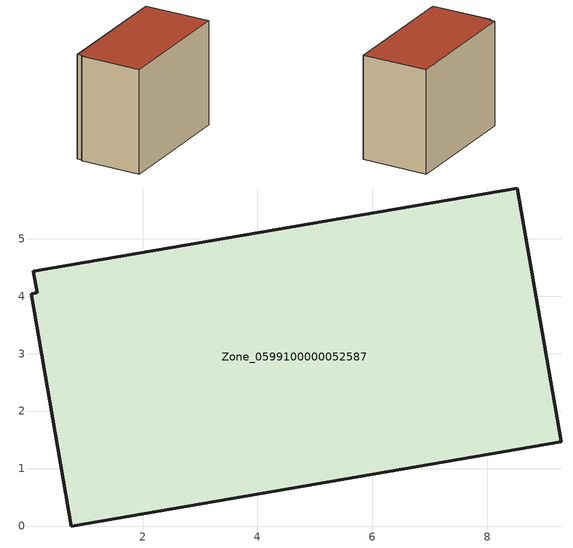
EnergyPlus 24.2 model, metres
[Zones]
Zone_0599100000052587
 floor ground (C_G): 0.17,4.06 0.1,4.44 8.53,5.88 9.28,1.46 0.76,0 0.07,4.04 z0
 wall outside (C_F): 9.28,1.46 8.53,5.88 0.1,4.44 0.17,4.06 0.07,4.04 0.76,0 9.28,1.46 z0:7.09
 roof outside (C_R): 0.1,4.44 0.17,4.06 0.07,4.04 0.76,0 9.28,1.46 8.53,5.88 z7.09
[BUILDING]
Pand.0599100000052587: North Axis=0; Terrain=City; Loads Convergence Tolerance Value=0.04; Temperature Convergence Tolerance Value=0.4; Solar Distribution=FullExterior; Maximum Number of Warmup Days=25; Minimum Number of Warmup Days=1
[Site:Location]
Rotterdam.The.Hague.AP_ZH_NLD Design_Conditions: Latitude=51.96; Longitude=4.45; Time Zone=1; Elevation=-4.5
[SITE:GROUNDTEMPERATURE:BUILDINGSURFACE]
18, 18, 18, 18, 18, 18, 18, 18, 18, 18, 18, 18
[MATERIAL] Thermal Absorptance=0.9; Solar Absorptance=0.7; Visible Absorptance=0.7
Name | Roughness | Thickness | Conductivity | Density | Specific Heat
G.TI.1946 | MediumSmooth | 0.15 | 1 | 540 | 1210
F.TI.1946 | Rough | 0.3 | 0.857143 | 1920 | 840
R.TI.1946 | MediumRough | 0.2 | 0.1 | 1500 | 1000
[CONSTRUCTION]
C_G: G.TI.1946
C_F: F.TI.1946
C_R: R.TI.1946
[ZONE]
Zone_0599100000052587: Type=1; Multiplier=1; Ceiling Height=Autocalculate; Volume=Autocalculate; Floor Area=autocalculate; Part of Total Floor Area=Yes
[ZONEINFILTRATION:DESIGNFLOWRATE]
Infil_Zone_0599100000052587: Zone or ZoneList or Space or SpaceList=Zone_0599100000052587; Schedule=AlwaysOn; Design Flow Rate Calculation Method=Flow/Area; Flow Rate per Floor Area=0.003; Constant Term Coefficient=1; Temperature Term Coefficient=0; Velocity Term Coefficient=0; Velocity Squared Term Coefficient=0
[HVACTEMPLATE:ZONE:IDEALLOADSAIRSYSTEM]
Zone_0599100000052587: Maximum Heating Supply Air Temperature=50; Minimum Cooling Supply Air Temperature=13; Maximum Heating Supply Air Humidity Ratio=0.0156; Minimum Cooling Supply Air Humidity Ratio=0.0077; Heating Limit=NoLimit; Cooling Limit=NoLimit; Dehumidification Control Type=ConstantSensibleHeatRatio; Cooling Sensible Heat Ratio=0.7; Dehumidification Setpoint=60; Humidification Control Type=None; Humidification Setpoint=30; Outdoor Air Method=None; Outdoor Air Flow Rate per Person=0.00944; Outdoor Air Flow Rate per Zone Floor Area=0; Outdoor Air Flow Rate per Zone=0; Demand Controlled Ventilation Type=None; Outdoor Air Economizer Type=NoEconomizer; Heat Recovery Type=None; Sensible Heat Recovery Effectiveness=0.7; Latent Heat Recovery Effectiveness=0.65
[ZONECONTROL:THERMOSTAT]
ThermostatControl_Zone_0599100000052587: Zone or ZoneList=Zone_0599100000052587; Control Type Schedule=DualSetpointControlType; Control 1=Thermostat_Zone_0599100000052587; Temperature Difference Between Cutout And Setpoint=0
[THERMOSTATSETPOINT:DUALSETPOINT]
Thermostat_Zone_0599100000052587: Heating Setpoint Temperature Schedule=HeatingSetpoint_Zone_0599100000052587; Cooling Setpoint Temperature Schedule=CoolingSetpoint_Zone_0599100000052587
[SCHEDULE:COMPACT]
HeatingSetpoint_Zone_0599100000052587: Through: 12/31, For: AllDays, Until: 24:00, 21
CoolingSetpoint_Zone_0599100000052587: Through: 12/31, For: AllDays, Until: 24:00, 24
DualSetpointControlType: Through: 12/31, For: AllDays, Until: 24:00, 4
AlwaysOn: Through: 12/31, For: AllDays, Until: 24:00, 1
